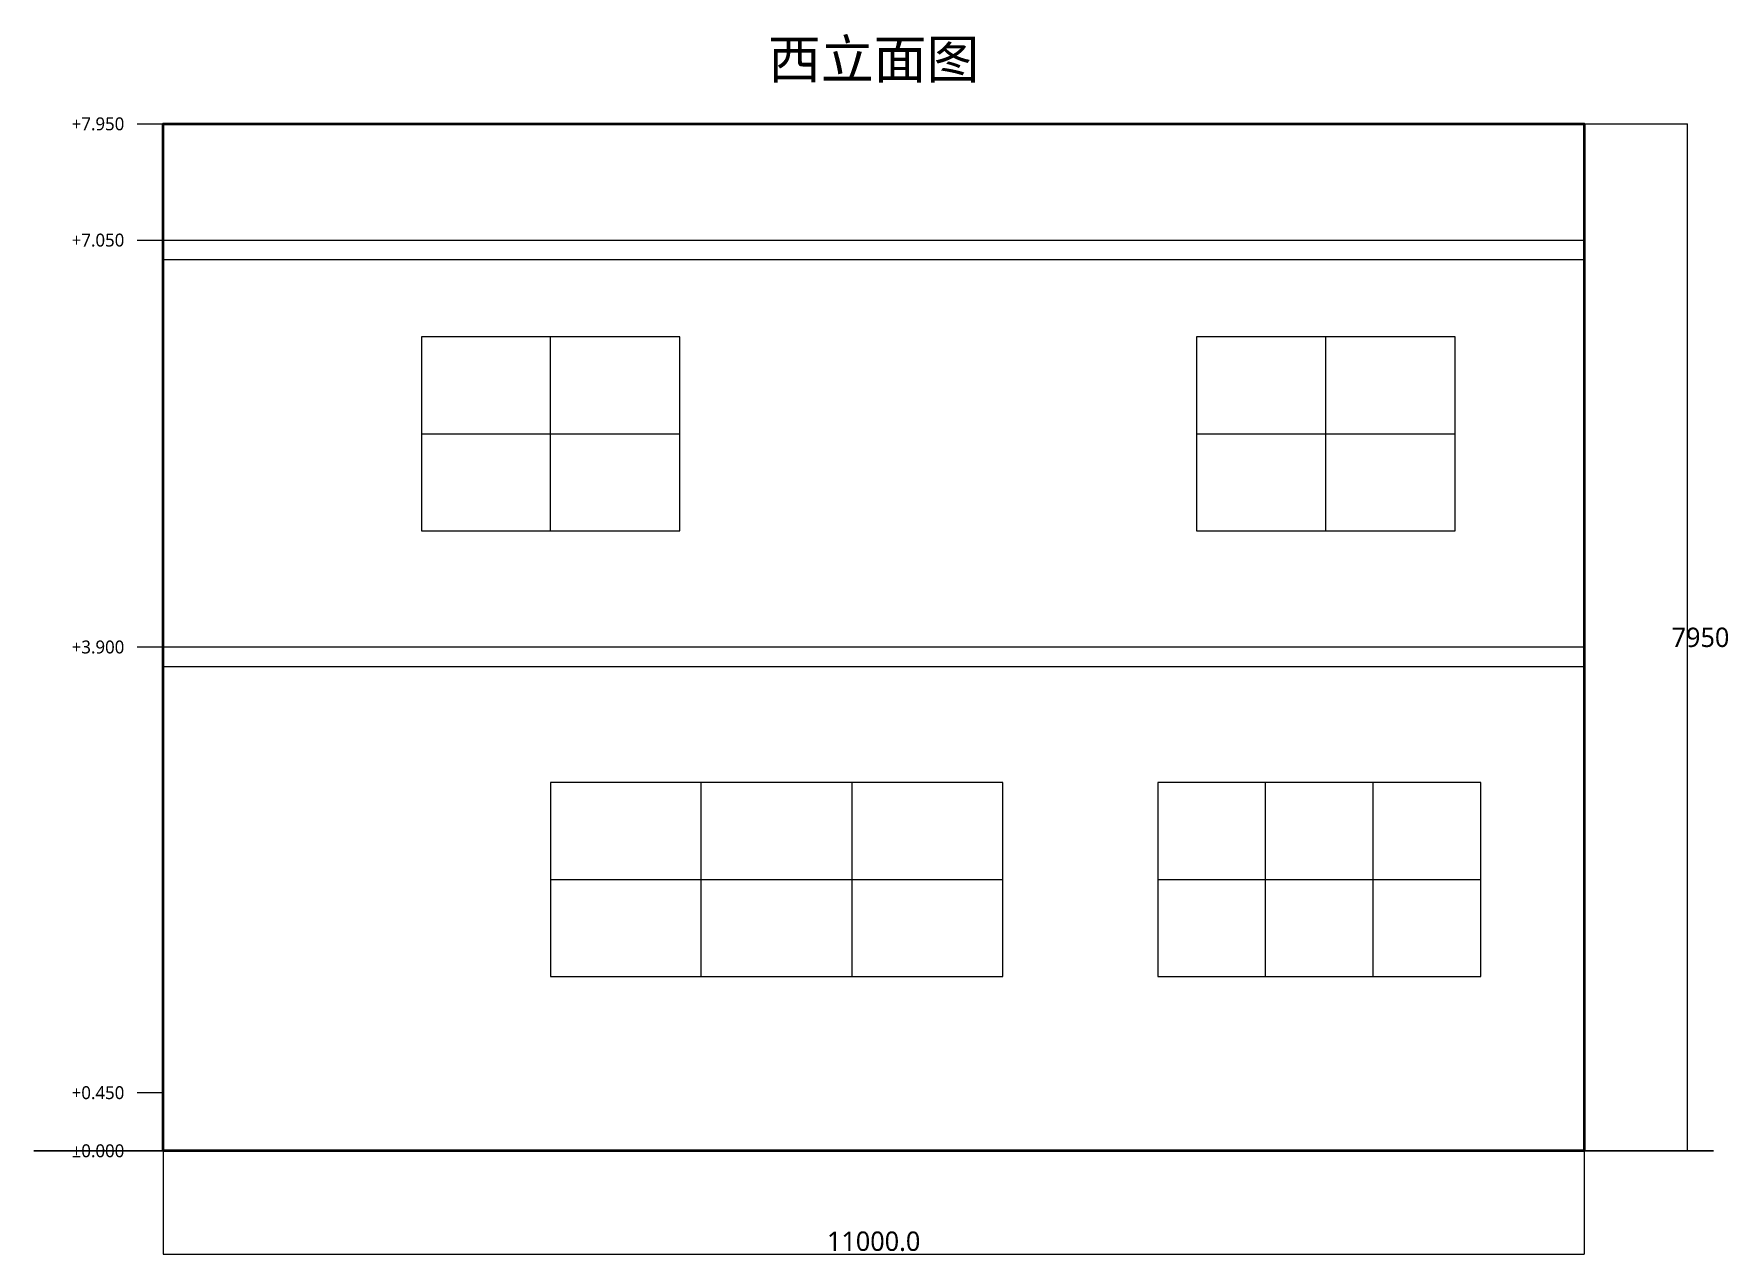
# Model space of a CAD drawing. Header units: millimetres. Extents: x -1000 to 12114, y -800 to 8646.
import ezdxf
from ezdxf.enums import TextEntityAlignment as Align

# ---------------------------------------------------------------- set-up
doc = ezdxf.new("R2010")
doc.units = ezdxf.units.MM
for name, color, linetype in [('DIM', 1, 'Continuous'), ('GROUND', 42, 'Continuous'), ('TEXT', 250, 'Continuous'), ('WALL', 250, 'Continuous'), ('WINDOW', 4, 'Continuous')]:
    doc.layers.add(name, color=color, linetype=linetype)
doc.styles.add('CJK', font='NotoSansCJK-Regular.ttc')

msp = doc.modelspace()

# ---------------------------------------------------------------- linework, layer by layer
at = {"layer": 'DIM', "color": 1}
for p, q in [((-200, 7950), (0, 7950)), ((11000, 7950), (11800, 7950)), ((11800, 0), (11800, 7950)), ((-200, 7050), (0, 7050)), ((-200, 3900), (0, 3900)), ((-200, 450), (0, 450)), ((-200, 0), (0, 0)), ((0, 0), (0, -800)), ((11000, 0), (11000, -800)), ((11000, 0), (11800, 0)), ((0, -800), (11000, -800))]:
    msp.add_line(p, q, dxfattribs=at)
at = {"layer": 'GROUND', "lineweight": 30}
msp.add_line((-1000, 0), (12000, 0), dxfattribs=at)
at = {"layer": 'WALL', "color": 8}
for p, q in [((0, 7050), (11000, 7050)), ((0, 6900), (11000, 6900)), ((0, 3900), (11000, 3900)), ((0, 3750), (11000, 3750))]:
    msp.add_line(p, q, dxfattribs=at)
at = {"layer": 'WALL', "color": 250, "lineweight": 50}
msp.add_lwpolyline([(0, 0), (0, 7950), (11000, 7950), (11000, 0), (0, 0)], close=True, dxfattribs=at)
at = {"layer": 'WINDOW', "color": 4}
for p, q in [((3000, 4800), (3000, 6300)), ((9000, 4800), (9000, 6300)), ((2000, 5550), (4000, 5550)), ((8000, 5550), (10000, 5550)), ((4166, 1350), (4166, 2850)), ((5333, 1350), (5333, 2850)), ((8533, 1350), (8533, 2850)), ((9366, 1350), (9366, 2850)), ((3000, 2100), (6500, 2100)), ((7700, 2100), (10200, 2100))]:
    msp.add_line(p, q, dxfattribs=at)
for points in [[(2000, 4800), (4000, 4800), (4000, 6300), (2000, 6300), (2000, 4800)], [(8000, 4800), (10000, 4800), (10000, 6300), (8000, 6300), (8000, 4800)], [(3000, 1350), (6500, 1350), (6500, 2850), (3000, 2850), (3000, 1350)], [(7700, 1350), (10200, 1350), (10200, 2850), (7700, 2850), (7700, 1350)]]:
    msp.add_lwpolyline(points, close=True, dxfattribs=at)

# ---------------------------------------------------------------- texts
at = {"layer": 'DIM', "color": 1, "style": 'CJK'}
for s, p in [('+7.950', (-300, 7950)), ('+7.050', (-300, 7050)), ('+3.900', (-300, 3900)), ('+0.450', (-300, 450)), ('±0.000', (-300, 0))]:
    msp.add_text(s, height=100, dxfattribs=at).set_placement(p, align=Align.MIDDLE_RIGHT)
for s, p in [('7950', (11900, 3975)), ('11000.0', (5500, -700))]:
    msp.add_text(s, height=150, dxfattribs=at).set_placement(p, align=Align.MIDDLE_CENTER)
at = {"layer": 'TEXT', "color": 250, "style": 'CJK'}
msp.add_text('西立面图', height=300, dxfattribs=at).set_placement((5500, 8450), align=Align.MIDDLE_CENTER)

doc.saveas('drawing.dxf')
